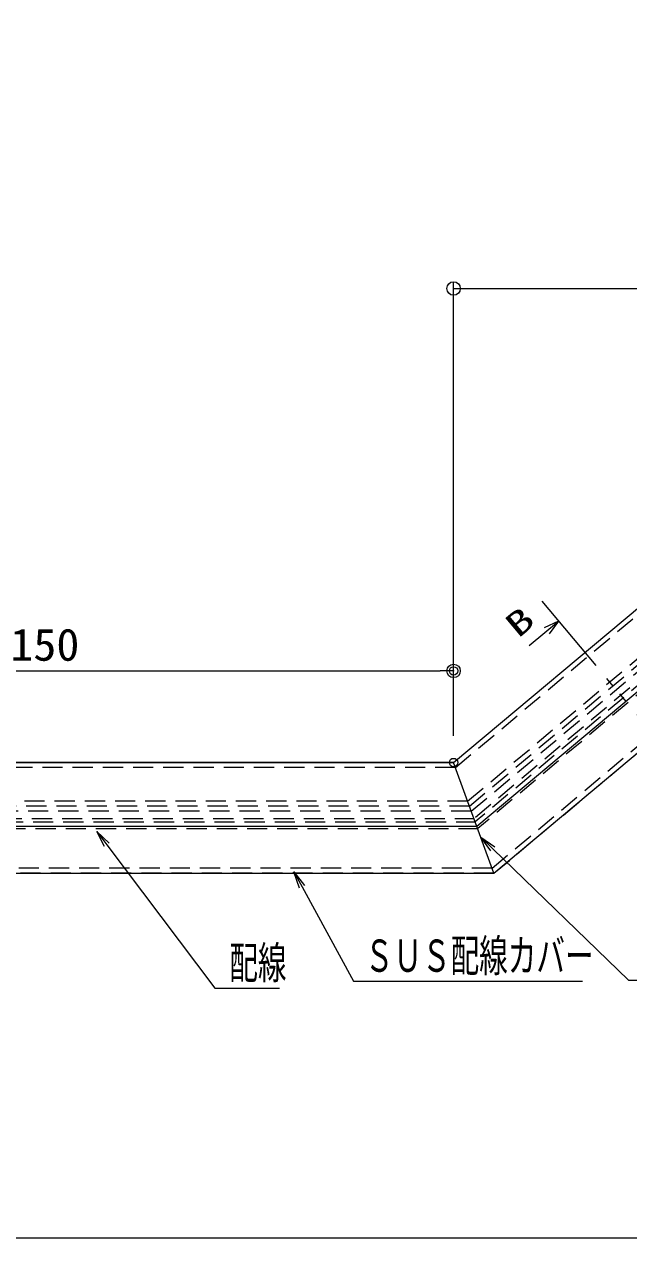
# Model space of a CAD drawing. Units: millimetres, scale not verified. Extents: x -1001 to 999, y -692 to 692.
# Drawn here: x 187.7 to 367.8, y 0 to 361.5 of the extents above; entities that cross this region are included whole.
import ezdxf
from ezdxf.enums import TextEntityAlignment as Align

# ---------------------------------------------------------------- set-up
doc = ezdxf.new("R2010")
doc.units = ezdxf.units.MM
doc.header["$LTSCALE"] = 5
doc.header["$PDMODE"] = 32
doc.header["$PDSIZE"] = 2.5
doc.linetypes.add('DASHED1', pattern=[1.8, 1.2, -0.6])
doc.linetypes.add('DOUBLE_CHAIN1', pattern=[8.8, 5, -1, 0.6, -0.6, 0.6, -1])
for name, color, linetype, lineweight in [('0-0_zumenwaku', 6, 'Continuous', 9), ('0-3_sunpou', 1, 'Continuous', 9), ('0-4_0', 6, 'DASHED1', 9), ('0-5_DEFPOINTS', 7, 'Continuous', 9), ('0-6_center', 5, 'Continuous', 9), ('0-7_1', 3, 'Continuous', 9), ('0-9_SUNPO', 134, 'DOUBLE_CHAIN1', 9), ('0-B_GRE_SSD', 134, 'DASHED1', 9)]:
    doc.layers.add(name, color=color, linetype=linetype, lineweight=lineweight)
doc.styles.add('ＭＳ ゴシック', font='')
doc.styles.get('ＭＳ ゴシック').set_extended_font_data('MS Gothic')

# ---------------------------------------------------------------- blocks, each defined once
blk = doc.blocks.new('_ORIGIN')
at = {"layer": '0-4_0', "color": 1, "linetype": 'Continuous'}
blk.add_line((0, 0), (-5, 0), dxfattribs=at)
blk.add_circle((0, 0), 2.5, dxfattribs=at)
blk = doc.blocks.new('MLeader18')
at = {"layer": '0-3_sunpou', "color": 7}
blk.add_line((268.062, 108.97), (270.456, 104.58), dxfattribs=at)
at = {"layer": '0-3_sunpou'}
blk.add_line((287.623, 76.416), (353.967, 76.416), dxfattribs=at)
at = {"layer": '0-3_sunpou', "color": 7}
blk.add_lwpolyline([(269.725, 104.181), (268.062, 108.97), (271.188, 104.98)], dxfattribs=at)
at = {"layer": '0-3_sunpou'}
blk.add_lwpolyline([(270.456, 104.58), (285.823, 76.416), (287.623, 76.416)], dxfattribs=at)
at = {"layer": '0-3_sunpou', "color": 2, "style": 'ＭＳ ゴシック', "width": 0.65}
blk.add_text('ＳＵＳ配線カバー', height=9.604, dxfattribs=at).set_placement((289.157, 76.353), align=Align.BOTTOM_LEFT)
blk = doc.blocks.new('MLeader19')
at = {"layer": '0-3_sunpou', "color": 7}
blk.add_line((209.313, 121.07), (212.321, 117.075), dxfattribs=at)
at = {"layer": '0-3_sunpou'}
blk.add_line((246.307, 74.321), (263.76, 74.321), dxfattribs=at)
at = {"layer": '0-3_sunpou', "color": 7}
blk.add_lwpolyline([(211.655, 116.574), (209.313, 121.07), (212.986, 117.576)], dxfattribs=at)
at = {"layer": '0-3_sunpou'}
blk.add_lwpolyline([(212.321, 117.075), (244.507, 74.321), (246.307, 74.321)], dxfattribs=at)
at = {"layer": '0-3_sunpou', "color": 2, "style": 'ＭＳ ゴシック', "width": 0.65}
blk.add_text('配線', height=9.604, dxfattribs=at).set_placement((248.807, 74.258), align=Align.BOTTOM_LEFT)
blk = doc.blocks.new('MLeader26')
at = {"layer": '0-3_sunpou', "color": 7}
blk.add_line((323.68, 119.374), (327.273, 115.896), dxfattribs=at)
at = {"layer": '0-3_sunpou'}
blk.add_line((369.532, 76.733), (475.819, 76.733), dxfattribs=at)
at = {"layer": '0-3_sunpou', "color": 7}
blk.add_lwpolyline([(326.693, 115.297), (323.68, 119.374), (327.852, 116.495)], dxfattribs=at)
at = {"layer": '0-3_sunpou'}
blk.add_lwpolyline([(327.273, 115.896), (367.732, 76.733), (369.532, 76.733)], dxfattribs=at)
at = {"layer": '0-3_sunpou', "color": 2, "style": 'ＭＳ ゴシック', "width": 0.65}
blk.add_text('全周溶接（出隅側のみ仕上）', height=9.604, dxfattribs=at).set_placement((372.032, 76.483), align=Align.BOTTOM_LEFT)

msp = doc.modelspace()

# ---------------------------------------------------------------- linework, layer by layer
at = {"layer": '0-0_zumenwaku'}
msp.add_line((-177.842, 0), (644.158, 0), dxfattribs=at)
at = {"layer": '0-3_sunpou'}
for p, q in [((315.601, 149.57), (315.601, 284.794)), ((319.601, 282.794), (451.678, 282.794)), ((315.601, 149.57), (315.601, 170.862)), ((76.542, 168.862), (311.601, 168.862))]:
    msp.add_line(p, q, dxfattribs=at)
at = {"layer": '0-4_0', "color": 3}
for p, q in [((316.147, 140.07), (578.002, 359.791)), ((319.787, 130.07), (583.01, 350.94)), ((320.333, 128.57), (584.16, 349.947)), ((327.067, 110.07), (384.147, 157.966)), ((316.147, 140.07), (-168.053, 140.07)), ((319.787, 130.07), (-169.965, 130.07)), ((320.333, 128.57), (-169.716, 128.57)), ((327.067, 110.07), (152.542, 110.07))]:
    msp.add_line(p, q, dxfattribs=at)
at = {"layer": '0-4_0', "color": 7, "linetype": 'Continuous'}
msp.add_line((346.799, 183.724), (342.53, 181.733), dxfattribs=at)
at = {"layer": '0-4_0', "color": 4}
for p, q in [((320.879, 127.07), (372.836, 170.667)), ((327.612, 108.57), (384.728, 156.495)), ((320.879, 127.07), (153.042, 127.07)), ((327.612, 108.57), (153.042, 108.57))]:
    msp.add_line(p, q, dxfattribs=at)
at = {"layer": '0-4_0', "color": 7, "linetype": 'Continuous'}
msp.add_lwpolyline([(338.091, 176.417), (346.799, 183.724), (344.097, 179.865)], dxfattribs=at)
at = {"layer": '0-5_DEFPOINTS'}
for p in [(315.601, 168.862), (315.601, 141.57), (315.601, 141.57)]:
    msp.add_point(p, dxfattribs=at)
at = {"layer": '0-6_center'}
for p, q in [((322.517, 122.57), (598.973, 354.544)), ((-167.134, 122.57), (322.517, 122.57))]:
    msp.add_line(p, q, dxfattribs=at)
at = {"layer": '0-7_1'}
for p, q in [((315.601, 141.57), (577.716, 361.51)), ((327.612, 108.57), (598.928, 336.23)), ((-167.134, 141.57), (315.601, 141.57)), ((315.601, 141.57), (-167.134, 141.57)), ((327.612, 108.57), (315.601, 141.57)), ((-167.134, 108.57), (327.612, 108.57))]:
    msp.add_line(p, q, dxfattribs=at)
at = {"layer": '0-9_SUNPO'}
msp.add_line((341.86, 189.61), (392.632, 129.103), dxfattribs=at)
at = {"layer": '0-B_GRE_SSD'}
for p, q in [((483.471, 259.323), (322.044, 123.87)), ((484.756, 257.791), (322.772, 121.87)), ((478.367, 256.346), (321.68, 124.87)), ((10.002, 124.87), (321.68, 124.87)), ((10.365, 123.87), (322.044, 123.87)), ((11.093, 121.87), (322.772, 121.87))]:
    msp.add_line(p, q, dxfattribs=at)

# ---------------------------------------------------------------- block references
at = {"layer": '0-3_sunpou', "xscale": 0.8, "yscale": 0.8, "rotation": 180}
msp.add_blockref('_ORIGIN', (315.601, 282.794), dxfattribs=at)
at = {"layer": '0-3_sunpou', "xscale": 0.8, "yscale": 0.8}
msp.add_blockref('_ORIGIN', (315.601, 168.862), dxfattribs=at)
at = {"layer": '0-3_sunpou'}
for name in ['MLeader19', 'MLeader26', 'MLeader18']:
    msp.add_blockref(name, (0, 0), dxfattribs=at)

# ---------------------------------------------------------------- texts
at = {"layer": '0-3_sunpou', "color": 2, "style": 'ＭＳ ゴシック', "width": 1.05}
msp.add_text('150', height=9.604, dxfattribs=at).set_placement((183.572, 169.012), align=Align.BOTTOM_LEFT)
at = {"layer": '0-9_SUNPO', "style": 'ＭＳ ゴシック', "width": 1.5}
msp.add_text('B', height=7.221, rotation=40, dxfattribs=at).set_placement((336.161, 176.673), align=Align.BOTTOM_LEFT)

doc.saveas('drawing.dxf')
